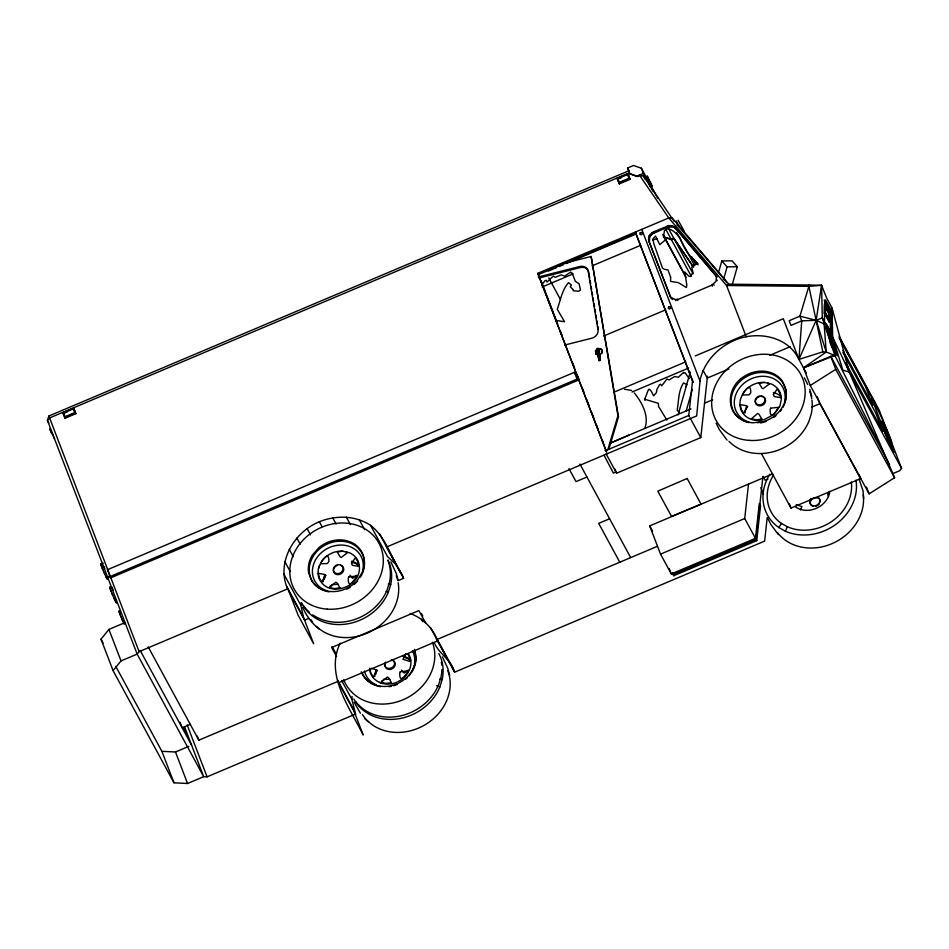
<?xml version="1.0" encoding="UTF-8"?>
<svg xmlns="http://www.w3.org/2000/svg" width="949" height="949" viewBox="0 0 949 949"><rect width="100%" height="100%" fill="white"/><g stroke="black" fill="none" stroke-linecap="round" stroke-linejoin="round"><path stroke-width="1.42" d="M824.349 313.099L824.408 304.724L825.322 304.629L830.233 313.668L830.173 322.055L829.26 322.15L824.349 313.099L825.262 313.004L830.173 322.055M825.262 313.004L825.322 304.629M829.972 320.928L825.476 312.636L825.523 305.756L830.019 314.048L829.972 320.928L829.058 321.023L829.106 314.143L825.25 307.037M829.26 322.15L829.319 313.775L825.108 306.017M830.328 334.001L830.458 315.875A4.709 1.032 83.8 0 0 829.355 309.588L824.444 300.536A4.709 1.032 83.8 0 0 824.147 300.133M892.76 473.658L899.569 470.775L901.55 468.343L849.272 372.055L832.664 337.049L822.297 317.951L816.152 320.299L801.727 320.869L790.98 325.412L789.177 320.703L799.924 316.159L816.152 320.299L824.135 323.894L826.223 352.02L822.83 351.842L808.856 286.337L808.88 285.02L821.573 285.317L826.591 297.974L832.059 308.057L849.272 372.055L894.599 477.727L869.094 493.836L810.268 385.472L803.495 367.821L826.223 352.02L834.871 355.448L889.581 464.654L830.743 356.302L803.495 367.821L834.871 355.448L822.297 317.951L821.573 285.317L808.856 286.337L726.566 285.519L668.76 217.938L639.745 175.541L637.182 176.621L629.709 173.655L636.898 176.099L643.339 173.37L653.232 191.591M100.891 564.169L101.543 564.821M116.312 602.212L115.648 601.559M308.65 618.451L304.582 620.171L287.594 588.878C275.957 562.377 294.036 532.021 319.35 521.736C335.863 515.07 355.377 515.378 370.537 525.307C386.54 537.893 391.546 559.044 402.495 575.485L403.574 578.321L398.153 580.61M289.006 591.488L298.045 615.047L313.633 643.73L303.502 617.348L300.869 605.403L301.082 602.615M125.043 622.603L108.921 629.412L101.009 639.175L113.097 670.67L173.987 782.818L187.57 783.494L203.691 776.673L207.084 776.84L355.567 714.063L351.854 699.294L352.055 696.507M648.819 240.88L670.469 296.871L648.819 240.88L649.199 235.732L653.41 231.876L668.915 225.565L674.217 226.609L716.981 277.203L716.412 276.159L716.032 281.319L711.809 285.163L679.176 298.971L675.391 299.623L670.741 297.298L672.568 299.516L671.999 298.472M649.389 241.936L649.768 236.775L652.271 233.893L667.61 227.167L673.197 226.87L676.044 228.839L716.151 275.732L715.57 274.688M828.489 330.549L830.031 335.993A12.823 1.186 70.5 0 1 832.012 342.091M689.46 416.73L688.772 415.472L692.533 381.059L635.332 232.066L693.209 382.317L692.533 381.059M607.372 453.408L606.138 453.942L616.589 473.195L700.789 437.596L707.48 376.207M672.533 573.421L673.79 575.735L756.744 540.657L744.728 518.534L748.488 484.12M762.913 476.588L756.056 539.388L673.102 574.465M756.744 540.657L760.493 506.244L759.437 503.492M767.172 517.834L764.633 541.108L454.559 672.212L437.56 640.919C433.135 628.108 422.898 618.119 410.205 613.529M825.832 324.463L824.503 324.938L825.179 323.823L825.938 324.072L828.287 329.552M806.282 372.969L798.916 359.41L816.152 320.299L821.573 285.317M644.751 399.232L648.345 389.849L649.294 389.197L651.085 390.976L653.659 395.816L656.411 392.601L656.827 389.6L659.508 384.677L660.54 384.238L661.702 385.78L666.945 379.042L669.092 379.897L674.715 376.528L678.393 377.275L683.671 372.269L684.039 373.123L685.19 372.898L689.259 378.663M678.096 414.867L690.243 372.115M718.571 272.351L721.809 260.951L732.023 260.821L737.326 266.74L732.07 285.269M686.234 410.822L692.307 389.434M723.47 279.694L727.112 266.871L721.809 260.951M562.46 263.739L591.132 256.479L617.941 415.686L607.799 449.719L604.964 450.443M608.795 449.352L618.511 416.741L591.132 256.479M808.856 286.337L799.924 316.159L801.727 320.869L798.928 359.41L822.83 351.842M810.422 501.44L810.992 500.076M346.017 551.713L347.453 552.721L341.272 557.431L340.11 556.861L337.275 552.01L342.613 551.179L349.529 552.769A21.329 18.375 -28.5 0 1 359.446 568.261C359.493 588.166 327.452 598.072 319.137 578.475A21.329 18.375 -28.5 0 1 318.461 568.759C319.066 564.726 329.173 547.407 328.888 561.606L327.18 563.576L320.442 563.742M318.461 568.771L319.481 565.485M329.789 587.906L330.466 585.723M301.699 602.84A48.197 41.519 -28.5 0 0 345.353 624.169A48.197 41.519 -28.5 0 0 388.402 592.046L390.703 584.631A48.197 41.519 -28.5 0 0 388.034 560.029M381.284 682.746L381.961 680.563M353.847 698.986A48.197 41.519 -28.5 0 0 397.667 718.903A48.197 41.519 -28.5 0 0 439.897 686.886L442.198 679.472A48.197 41.519 -28.5 0 0 438.865 653.576M48.85 423.029L47.45 420.454L49.431 418.011L629.448 172.765L628.89 170.773L48.874 416.018L47.45 420.454L137.142 654.098L203.691 776.673L184.592 726.91M645.106 427.477C649.187 415.532 641.654 401.961 634.276 392.898M340.205 643.125C324.748 674.893 349.623 707.432 363.182 735.012L354.143 711.453M686.044 386.587L686.815 384.677L683.529 382.874C678.321 390.846 678.76 401.178 677.183 410.288L679.14 412.471M769.829 474.156A48.197 41.519 -28.5 0 0 778.797 527.525L785.357 531.203L787.397 526.766A43.512 37.486 -28.5 0 0 832.131 521.203A43.512 37.486 -28.5 0 0 851.324 482.009M385.508 662.094L384.879 663.612A5.042 4.342 -28.5 0 0 391.213 668.037A5.042 4.342 -28.5 0 0 392.922 660.243L391.474 659.591M778.797 527.525L781.478 523.445A43.512 37.486 -28.5 0 1 773.364 475.271M405.792 653.837L402.934 659.306L409.802 661.406L410.205 659.638L407.951 653.766M800.434 509.945L801.917 506.576L796.235 504.714M829.77 491.285L827.694 494.429L828.513 496.576M811.134 499.874L812.142 498.747M541.582 285.115L545.094 280.596L546.173 280.323L547.004 282.055L553.326 276.123L555.224 277.333L561.286 274.854L564.691 276.195L570.717 272.007L570.918 272.932L572.057 272.885L575.308 281.26L579.127 283.87L580.491 290.014L578.653 291.248L573.16 290.75L573.243 289.694L570.29 286.812L571.393 285.008L568.57 282.66C562.01 289.884 560.515 300.299 557.253 309.232L564.608 321.782L555.984 320.406M113.097 670.67L121.021 660.919L137.142 654.098L139.123 651.655L287.594 588.878M740.706 378.936C728.417 388.153 725.866 409.304 739.662 418.367M774.408 413.894L779.888 406.125L781.312 399.517A21.329 18.375 -28.5 0 0 771.407 384.025L764.491 382.435L759.141 383.266L761.976 388.105L763.138 388.675L769.319 383.965L767.883 382.957M356.824 575.248L352.577 578.238L349.991 575.236M408.319 670.089L404.06 673.066L401.486 670.077M597.917 350.679L598.772 349.944L599.982 356.682L600.337 360.323L599.151 360.62L596.541 349.113L597.396 348.378L598.428 348.639L600.337 360.323M597.301 349.196L595.426 350.786L595.96 353.977L598.202 354.523M597.479 349.529L595.604 351.118L596.15 354.309L598.38 354.855M599.317 354.796L602.129 352.423L601.595 349.22L598.238 348.402M599.495 355.128L602.307 352.755L601.773 349.552L599.543 349.007M773.53 414.749L763.72 419.802M810.268 385.472L835.761 369.363L830.743 356.302L834.871 355.448M825.072 324.594L825.938 324.072M808.88 285.02L728.868 284.214L726.566 285.519L746.27 336.859M812.819 498.261L813.601 497.857M397.951 681.643C405.116 678.321 410.609 671.121 410.941 663.102A21.329 18.375 -28.5 0 0 408.414 653.861M610.29 443.219L628.95 435.152M629.994 174.177L627.538 168.009L633.457 165.506L641.358 168.187L647.716 179.907M62.895 412.72L73.642 408.177L74.069 408.96L75.873 413.669L65.125 418.224L62.895 412.72L65.125 418.224M617.123 178.388L627.87 173.845L628.297 174.628L630.1 179.337L619.353 183.881L617.123 178.388L619.353 183.881M63.322 413.503L67.343 411.807M617.55 179.171L621.571 177.463M64.698 417.441L75.446 412.886L75.873 413.669M618.926 183.098L629.673 178.554L630.1 179.337M651.643 185.399L647.325 176.206L645.711 176.882L650.35 186.811L651.963 186.134L650.148 181.425M647.515 181.591L649.128 180.915L647.325 176.206M537.786 273.312L606.506 451.807L537.786 273.312L668.76 217.938L672.283 218.056L728.868 284.214M538.474 274.569L636.02 233.335M548.32 271.094L556.505 267.63M559.234 266.479L563.326 264.747M566.055 263.597L635.64 234.178M542.176 286.978L573.125 273.893M592.022 265.898L640.634 245.34M652.782 240.204L656.838 238.496M603.564 336.088L665.676 309.825M574.347 372.328L577.656 380.419L110.772 577.822L110.096 576.565L107.462 569.72L574.347 372.328L575.023 373.586M110.096 576.565L576.968 379.161L577.656 380.419M695.261 355.946L783.305 318.722L798.916 359.41C787.919 335.993 756.827 330.608 734.668 340.276A53.832 46.371 -28.5 0 0 700.125 380.098L696.661 415.923L386.587 547.027L385.496 544.192M615.343 391.605L685.795 361.818M631.987 392.02L688.523 368.105M728.844 368.959L707.278 378.082L703.043 370.264M769.746 355.341L790.137 346.717M609.816 443.242L691.002 408.912M704.538 403.183L712.604 399.778M605.818 450.55L688.772 415.472M586.945 477.015L576.019 481.629L568.985 468.676M811.715 407.133L819.912 403.669L860.601 478.616L790.991 508.059L761.525 453.788M609.602 518.735L598.677 523.362L619.78 562.211M760.493 506.244L759.236 503.931L755.487 538.344L671.287 573.943L660.54 554.133L649.697 525.888L772.676 473.895M767.919 479.15L765.226 480.289L763.115 476.386M190.251 724.348L182.149 727.764L180.025 722.248M148.21 646.91L198.851 740.184L338.318 681.216M436.386 639.756L657.467 546.28M437.56 640.919L338.568 682.77L355.567 714.063M115.707 666.245L161.899 751.323L175.482 751.999L188.91 746.317M660.54 554.133L744.728 518.534M616.02 471.95L613.339 473.065L604.062 455.259M830.351 335.709L831.68 335.246L831.834 315.72A4.709 1.032 83.8 0 0 830.719 309.433L825.808 300.394A4.709 1.032 83.8 0 0 824.645 302.47L824.491 321.996L831.004 343.633L837.481 355.839L831.68 335.246L830.316 335.388M396.848 682.212C387.583 686.471 374.511 683.47 370.632 673.316M538.249 277.013L579.827 266.491A7.545 6.501 -28.5 0 1 588.155 271.153L598.036 329.849A7.545 6.501 -28.5 0 1 591.891 338.176L564.655 345.08M538.818 278.069L580.397 267.535A7.545 6.501 -28.5 0 1 588.724 272.197L589.685 277.927M598.997 360.418L600.183 360.11M814.776 497.513L818.394 498.166A5.042 4.342 -28.5 0 1 819.983 502.223M762.521 420.004C754.147 422.008 744.194 418.082 741.003 409.731A21.329 18.375 -28.5 0 1 740.339 400.015C740.932 395.97 751.039 378.651 750.754 392.85L749.046 394.82L742.308 394.986M739.662 418.379A28.909 24.899 -28.5 0 0 752.676 422.791L762.403 421.878A28.909 24.899 -28.5 0 0 785.938 389.956L782.83 381.866A28.909 24.899 -28.5 0 0 740.694 378.948M757.527 422.72L762.403 421.878M829.106 314.143L830.019 314.048M338.485 584.382L331.735 584.537M389.968 679.223L383.23 679.377M727.112 266.871L737.326 266.74M639.745 175.541L643.256 175.648L673.968 221.164M639.863 175.482L643.256 175.648L645.367 179.527M624.608 389.268L631.583 390.43M388.307 584.169L390.703 584.631M439.802 679.01L442.198 679.472M371.569 668.31L377.239 670.172L373.218 676.945L370.81 672.888L369.861 668.226M597.917 352.328L598.949 352.577L599.649 350.869M685.451 275.91L663.588 235.637L664.134 237.048L671.168 239.219L673.731 238.128L693.624 267.203M379.47 682.426L382.696 683.529M386.113 591.227L388.402 592.046M436.469 685.653L439.897 686.886M664.134 237.048L671.465 239.765L674.027 238.685L693.102 266.55M829.011 333.229L828.121 330.964M781.478 523.445L787.397 526.766M319.255 629.033C311.782 623.576 306.432 615.723 302.636 607.372M364.997 719.01L372.518 724.965A48.197 41.519 -28.5 0 0 429.316 721.987A48.197 41.519 -28.5 0 0 447.75 670.563M402.495 575.485L396.492 564.975L387.536 556.6L370.537 525.307M454.559 672.212C451.582 659.792 439.126 654.205 434.428 642.983M100.902 563.576L101.092 564.952M110.167 587.656L110.143 588.51M118.993 610.681L120.179 614.869M723.601 278.472L677.135 224.676L677.456 225.625M727.053 440.111L719.508 429.885L716.139 423.218M778.358 534.607L770.861 524.477L767.492 517.798M724.728 279.908L726.815 282.766M698.073 264.854L692.924 258.389L696.032 263.775M360.383 713.185L354.131 702.213M666.839 420.099L658.594 406.504L658.404 403.349L644.418 399.138L645.047 400.158L644.751 399.256M110.594 588.38L109.704 586.885L110.547 589.732M669.899 295.827L671.311 298.342M678.061 220.192L684.253 231.153M679.152 226.93L676.293 220.998M839.153 336.314L879.154 409.98L901.55 468.343M839.45 337.761L875.286 403.776L874.112 400.703M839.177 337.951L865.524 386.516L872.843 405.377L842.949 350.466M825.203 313.917L829.058 321.023M842.878 352.435L875.559 412.649L882.878 431.522L846.828 364.95M835.761 369.363L894.599 477.727M716.649 279.587L717.219 280.643M713.529 284.202L714.099 285.258M711.809 285.163L712.379 286.218M691.714 256.74L695.925 264.486M675.463 227.784L676.044 228.839M674.217 226.609L674.786 227.665M649.092 180.701L651.963 186.134M676.684 232.529L694.727 265.744M650.539 185.102L657.61 198.116M672.627 225.826L673.197 226.87M670.824 225.459L671.394 226.514M668.915 225.565L669.484 226.609M668.476 228.46L693.15 273.905M667.04 226.111L667.61 227.167M665.913 229.551L691.287 276.266M627.538 168.009L628.962 170.606M662.722 234.45L685.997 277.322M653.41 231.876L653.991 232.932M651.702 232.837L652.271 233.893M650.255 234.154L650.836 235.21M649.199 235.732L649.768 236.775M648.582 237.452L649.152 238.507M648.452 239.207L649.021 240.263M677.301 299.516L677.871 300.572M675.391 299.623L675.961 300.667M690.125 417.963L700.789 437.596M548.747 277.915L560.527 299.623M617.941 415.686L618.511 416.741M649.697 525.888L652.485 531.025M579.91 464.061L630.694 557.597M436.481 638.084L453.468 669.377M379.505 533.682L396.492 564.975M430.478 627.562L447.465 658.867M386.587 547.027L403.574 578.321M421.427 613.493L422.839 616.079M425.899 623.529L418.889 610.598L331.652 647.479L336.563 656.53M421.522 619.199L422.874 621.702M359.22 519.649L364.665 529.661M346.326 517.086L350.406 524.595M332.719 517.798L336.124 524.05M319.35 521.736L322.067 526.742M307.108 528.629L310.501 534.892M296.835 538.012L300.228 544.275M289.231 549.246L293.3 556.755M332.091 646.494L336.302 654.252M284.807 561.547L290.252 571.571M283.881 574.109L300.869 605.403M341.652 680.516L351.854 699.294M286.503 586.043L303.502 617.348M337.488 679.935L354.475 711.24M52.705 434.262L49.834 428.829L51.637 433.539M54.473 438.758L50.155 429.565M107.462 569.72L108.15 570.99M140.108 650.338L191.603 745.179M101.009 639.175L103.109 643.042M108.293 576.316L108.945 577.573M101.365 564.347L102.148 565.984M106.003 576.838L107.486 579.483L107.273 578.332M115.054 600.385L116.525 603.042L116.098 601.417M119.444 611.453L120.096 612.71M119.633 611.927L120.226 613.101M804.349 377.797L807.729 384.475M442.353 656.791L447.738 668.203L449.707 675.403M390.858 561.962L396.243 573.374L398.212 580.563M106.146 577.229L104.461 573.493M115.185 600.776L113.512 597.051M124.236 624.335L120.808 616.577M183.24 727.622L186.241 733.47L184.177 727.337M114.402 599.127L111.768 593.018M826.674 327.559L827.742 330.003L827.54 327.025M103.595 571.559L104.497 573.647M121.674 618.665L122.575 620.753M859.094 479.091L863.08 491.013L863.602 498.581M845.879 362.696L846.342 363.823M103.631 571.547L101.958 567.502M112.67 595.106L110.997 591.049M104.105 566.589L104.876 568.558M102.824 569.59L101.318 565.806M120.903 616.708L118.969 611.595M847.113 366.575L849.272 372.055L842.866 370.181L832.664 337.049L832.059 308.057M883.614 424.001C887.22 427.264 866.686 387.56 872.76 401.225L887.232 438.806L894.231 452.115L890.399 441.7M866.496 487.051L869.094 493.836M858.987 474.417L860.601 478.616M817.255 396.753L819.912 403.669M789.438 504.002L790.991 508.059M641.358 168.187L643.339 173.37M760.813 487.632L763.447 494.488M627.87 173.845L629.673 178.554M641.761 229.35L700.054 381.201M672.722 572.971L673.79 575.735M669.223 568.558L671.287 573.943M615.047 469.162L616.589 473.195M541.179 280.963L557.597 323.728M560.242 330.632L562.366 336.148M572.425 362.364L574.548 367.88M577.194 374.772L579.305 380.3M581.962 387.192L584.074 392.708M586.719 399.612L588.843 405.128M591.488 412.02L593.611 417.548M596.257 424.44L598.368 429.956M602.081 439.612L603.137 442.376M73.642 408.177L75.446 412.886M197.273 736.056L198.851 740.184M187.143 724.882L207.084 776.84M139.123 651.655L48.874 416.018M175.482 751.999L187.57 783.494M161.899 751.323L173.987 782.818M108.921 629.412L121.021 660.919M113.145 590.148L112.077 587.134M110.369 589.365L111.14 591.322M115.683 600.195L116.312 601.891M100.879 564.489L101.507 566.185M816.152 320.299L826.223 352.02M599.151 360.62L596.885 350.43M833.661 346.943L835.986 354.902M809.805 389.304L811.763 396.504M414.416 649.33L415.876 657.977A28.909 24.911 -28.5 0 1 392.02 685.475A28.909 24.911 -28.5 0 1 361.237 671.809M102.812 562.745L103.026 563.587M590.171 280.797L590.658 283.656M591.132 286.515L591.618 289.386M592.093 292.245L592.579 295.115M593.066 297.974L593.54 300.833M594.027 303.704L594.513 306.563M594.987 309.433L595.474 312.292M595.96 315.151L596.435 318.022M596.921 320.881L597.407 323.751M597.882 326.61L598.368 329.469M833.317 347.951A12.823 1.186 70.5 0 1 830.067 342.743M826.081 326.8A11.518 1.068 70.5 0 1 827.86 330.643L828.88 333.229A11.518 1.068 70.5 0 1 832.332 343.811M832.724 345.602A11.518 1.068 70.5 0 1 832.866 346.776M890.53 442.732A12.823 0.735 67.1 0 1 885.156 432.827A12.823 0.735 67.1 0 1 881.894 422.281M890.055 441.712A11.518 0.664 67.1 0 1 885.227 432.803A11.518 0.664 67.1 0 1 882.297 423.337M855.962 480.182A48.197 41.519 -28.5 0 1 835.595 524.548A48.197 41.519 -28.5 0 1 785.357 531.203M863.258 494.666A48.197 41.519 -28.5 0 1 832.487 543.433A48.197 41.519 -28.5 0 1 777.409 532.484M829.687 492.685A21.329 18.375 -28.5 0 1 815.998 508.462A21.329 18.375 -28.5 0 1 795.701 507.039M817.433 496.802A5.303 4.567 -28.7 0 1 818.987 503.326A5.303 4.567 -28.7 0 1 811.597 505.224A5.303 4.567 -28.7 0 1 810.897 498.474M819.367 503.753A5.042 4.342 -28.5 0 1 818.857 504.441M818.252 505.046A5.042 4.342 -28.5 0 1 817.54 505.568M816.757 505.971A5.042 4.342 -28.5 0 1 815.926 506.256M813.412 506.292A5.042 4.342 -28.5 0 1 810.375 501.594M369.019 722.236A48.197 41.519 -28.5 0 1 362.388 714.514M375.733 674.253A21.329 18.375 -28.5 0 1 376.753 670.967M403.574 657.159A21.329 18.375 -28.5 0 1 409.707 659.887M441.356 662.283A48.197 41.531 -28.5 0 1 441.724 665.213M441.866 669.674A48.197 41.531 -28.5 0 1 440.965 677.183L438.663 684.609A48.197 41.531 -28.5 0 1 399.695 716.068A48.197 41.531 -28.5 0 1 355.733 701.584M432.364 642.224A48.197 41.519 -28.5 0 1 402.957 699.804A48.197 41.519 -28.5 0 1 343.728 679.709M414.523 650.433A28.482 24.532 -28.5 0 1 415.425 663.398M415.164 664.502A28.482 24.532 -28.5 0 1 411.925 671.975M410.585 673.968A28.482 24.532 -28.5 0 1 409.066 675.854M407.394 677.633A28.482 24.532 -28.5 0 1 405.579 679.294M397.156 684.466A28.482 24.532 -28.5 0 1 393.657 685.724M391.285 686.317A28.482 24.532 -28.5 0 1 388.876 686.732M380.549 686.673A28.482 24.532 -28.5 0 1 362.15 672.592M374.76 676.53A21.329 18.375 -28.5 0 1 376.184 669.911M403.005 656.103A21.329 18.375 -28.5 0 1 410.846 660.184M370.632 673.316A21.329 18.375 -28.5 0 1 369.778 670.196M412.341 650.765A26.216 22.586 -28.5 0 1 414.523 663.719M414.274 665.083A26.216 22.586 -28.5 0 1 413.017 669.116M412.447 670.433A26.216 22.586 -28.5 0 1 411.047 672.983M376.089 684.739A26.216 22.586 -28.5 0 1 364.452 671.026M392.779 660.409A5.303 4.567 -28.7 0 1 394.476 666.696A5.303 4.567 -28.7 0 1 387.406 669.069A5.303 4.567 -28.7 0 1 385.697 662.782M396.255 575.735A48.197 41.519 -28.5 0 1 397.572 579.898M398.177 582.757A48.197 41.519 -28.5 0 1 371.415 631.144A48.197 41.519 -28.5 0 1 316.444 626.399M312.553 622.058A48.197 41.519 -28.5 0 1 310.892 619.673M324.238 579.412A21.329 18.375 -28.5 0 1 325.258 576.126M352.079 562.318A21.329 18.375 -28.5 0 1 358.224 565.046M809.805 391.664A48.197 41.531 -28.5 0 1 811.727 398.699M811.941 400.146A48.197 41.531 -28.5 0 1 811.336 413.598L809.034 421.024A48.197 41.531 -28.5 0 1 772.498 451.926A48.197 41.531 -28.5 0 1 728.951 441.309M748.642 422.625A28.482 24.532 -28.5 0 1 731.857 395.057A28.482 24.532 -28.5 0 1 761.525 372.447A28.482 24.532 -28.5 0 1 786.33 393.894M786.282 396.468A28.482 24.532 -28.5 0 1 782.901 407.37M781.656 409.387A28.482 24.532 -28.5 0 1 780.22 411.332M775.962 415.709A28.482 24.532 -28.5 0 1 774.016 417.228M766.389 421.344A28.482 24.532 -28.5 0 1 760.457 422.957M745.131 412.934A21.329 18.375 -28.5 0 1 746.555 406.326M773.376 392.518A21.329 18.375 -28.5 0 1 781.229 396.599M742.948 393.598A21.329 18.375 -28.5 0 1 764.704 382.388M749.069 422.127A26.216 22.586 -28.5 0 1 735.855 394.428A26.216 22.586 -28.5 0 1 766.65 376.563A26.216 22.586 -28.5 0 1 784.645 401.486M761.489 396.409A5.303 4.567 -28.7 0 1 765.25 402.317A5.303 4.567 -28.7 0 1 757.776 405.472A5.303 4.567 -28.7 0 1 756.614 398.461M757.255 397.821A5.303 4.567 -28.7 0 1 759.71 396.563M387.939 560.42A48.197 41.531 -28.5 0 1 389.47 582.354L387.168 589.768A48.197 41.531 -28.5 0 1 312.707 614.822M309.208 612.081A48.197 41.531 -28.5 0 1 303.383 605.569M322.458 589.91A28.482 24.532 -28.5 0 1 311.592 559.329A28.482 24.532 -28.5 0 1 344.653 541.523A28.482 24.532 -28.5 0 1 364.143 567.455M363.93 568.558A28.482 24.532 -28.5 0 1 360.43 577.134M357.583 581.013A28.482 24.532 -28.5 0 1 354.096 584.454M350.074 587.36A28.482 24.532 -28.5 0 1 346.8 589.127M329.054 591.832A28.482 24.532 -28.5 0 1 323.49 590.349M323.265 581.69A21.329 18.375 -28.5 0 1 324.688 575.07M351.51 561.262A21.329 18.375 -28.5 0 1 359.351 565.343M321.082 562.354A21.329 18.375 -28.5 0 1 342.826 551.144M327.203 590.871A26.216 22.586 -28.5 0 1 313.977 563.184A26.216 22.586 -28.5 0 1 344.784 545.319A26.216 22.586 -28.5 0 1 362.779 570.242M340.489 565.296A5.303 4.567 -28.7 0 1 343.491 570.8A5.303 4.567 -28.7 0 1 337.275 574.608A5.303 4.567 -28.7 0 1 333.55 569.53M333.811 568.724A5.303 4.567 -28.7 0 1 335.388 566.577M336.136 566.031A5.303 4.567 -28.7 0 1 336.966 565.616M670.623 277.215L670.599 281.414L678.238 282.6L686.4 287.523L686.815 284.866L684.727 271.912L688.76 276.123L690.362 276.503L692.96 272.47L691.785 267.464L692.711 265.364L697.93 263.585A74.283 63.998 -28.5 0 1 680.065 237.902C676.329 233.822 672.651 228.685 666.459 228.911L664.43 230.702L663.458 237.12L666.234 239.184L659.792 244.664L655.534 236.052L652.912 238.958L653.778 243.62L662.449 268.045L664.395 269.326L667.989 269.907L670.623 277.215M325.756 575.331L321.723 582.105L319.315 578.048L318.378 573.386L324.843 574.465L325.756 575.331M351.521 563.184L352.352 565.331L358.829 566.411L357.88 561.737L355.472 557.692L351.521 563.184M747.622 406.575L743.589 413.349L741.181 409.304L740.244 404.63L746.709 405.709L747.622 406.575M773.388 394.428L774.218 396.575L780.695 397.655L779.746 392.993L777.35 388.936L773.388 394.428M824.527 324.451L825.179 323.823L824.527 324.451M339.92 587.775L334.582 588.605L329.588 587.55L335.756 582.247L337.085 582.935L339.92 587.775M391.415 682.616L386.077 683.446L381.083 682.378L387.251 677.088L388.58 677.776L391.415 682.616M761.786 419.019L756.448 419.861L751.454 418.794L757.622 413.491L758.951 414.179L761.786 419.019M826.401 325.044L826.271 325.495A11.518 1.068 70.5 0 0 830.245 339.03A11.518 1.068 70.5 0 0 834.195 346.302A11.518 1.068 70.5 0 0 830.209 332.767L829.189 330.181A11.518 1.068 70.5 0 0 826.401 325.044M333.633 568L333.384 568.771A5.042 4.342 -28.5 0 0 339.718 573.196A5.042 4.342 -28.5 0 0 341.426 565.402C338.757 563.587 334.807 565.106 333.633 568M755.499 399.244L755.25 400.015A5.042 4.342 -28.5 0 0 761.596 404.452A5.042 4.342 -28.5 0 0 763.304 396.646C760.624 394.843 756.673 396.35 755.499 399.244M640.267 232.683L639.78 234.13L641.085 234.83L642.378 233.81L641.868 232.481L640.267 232.683M668.748 306.871L668.262 308.318L669.567 309.018L670.848 307.998L670.338 306.669L668.748 306.871M348.769 576.933L348.307 578.19C347.773 590.112 354.463 579.815 356.753 576.055L348.769 576.933M400.253 671.773L399.79 673.031C399.268 684.953 405.958 674.656 408.248 670.896L400.253 671.773M770.635 408.177L770.173 409.434C769.651 421.356 776.329 411.071 778.619 407.299L770.635 408.177M362.459 572.093L357.382 580.29A28.909 24.911 -28.5 0 1 311.723 580.859L308.603 572.757A28.909 24.911 -28.5 0 1 312.387 555.118L318.84 547.68A28.909 24.911 -28.5 0 1 346.563 540.657L350.952 542.14A28.909 24.911 -28.5 0 1 362.447 572.105M687.135 478.486L657.823 491.167L671.524 516.398L701.074 504.168L687.135 478.486M73.287 408.877L63.607 412.969L65.054 416.741L74.734 412.649L73.287 408.877M627.514 174.545L617.835 178.637L619.282 182.398L628.962 178.317L627.514 174.545M831.348 335.531L830.209 332.411A12.823 1.186 70.5 0 0 825.82 324.321L825.974 325.614A12.823 1.186 70.5 0 0 833.364 346.563A12.823 1.186 70.5 0 0 831.348 335.531M884.373 426.931A11.518 0.664 67.1 0 0 891.645 442.673A11.518 0.664 67.1 0 0 885.464 426.599A11.518 0.664 67.1 0 0 884.373 426.931M749.176 440.383A48.197 41.519 -28.5 0 0 802.735 378.627A48.197 41.519 -28.5 0 0 723.34 373.099A48.197 41.519 -28.5 0 0 749.176 440.383M327.31 609.139A48.197 41.519 -28.5 0 0 380.869 547.383A48.197 41.519 -28.5 0 0 301.474 541.855A48.197 41.519 -28.5 0 0 327.31 609.139"/></g></svg>
